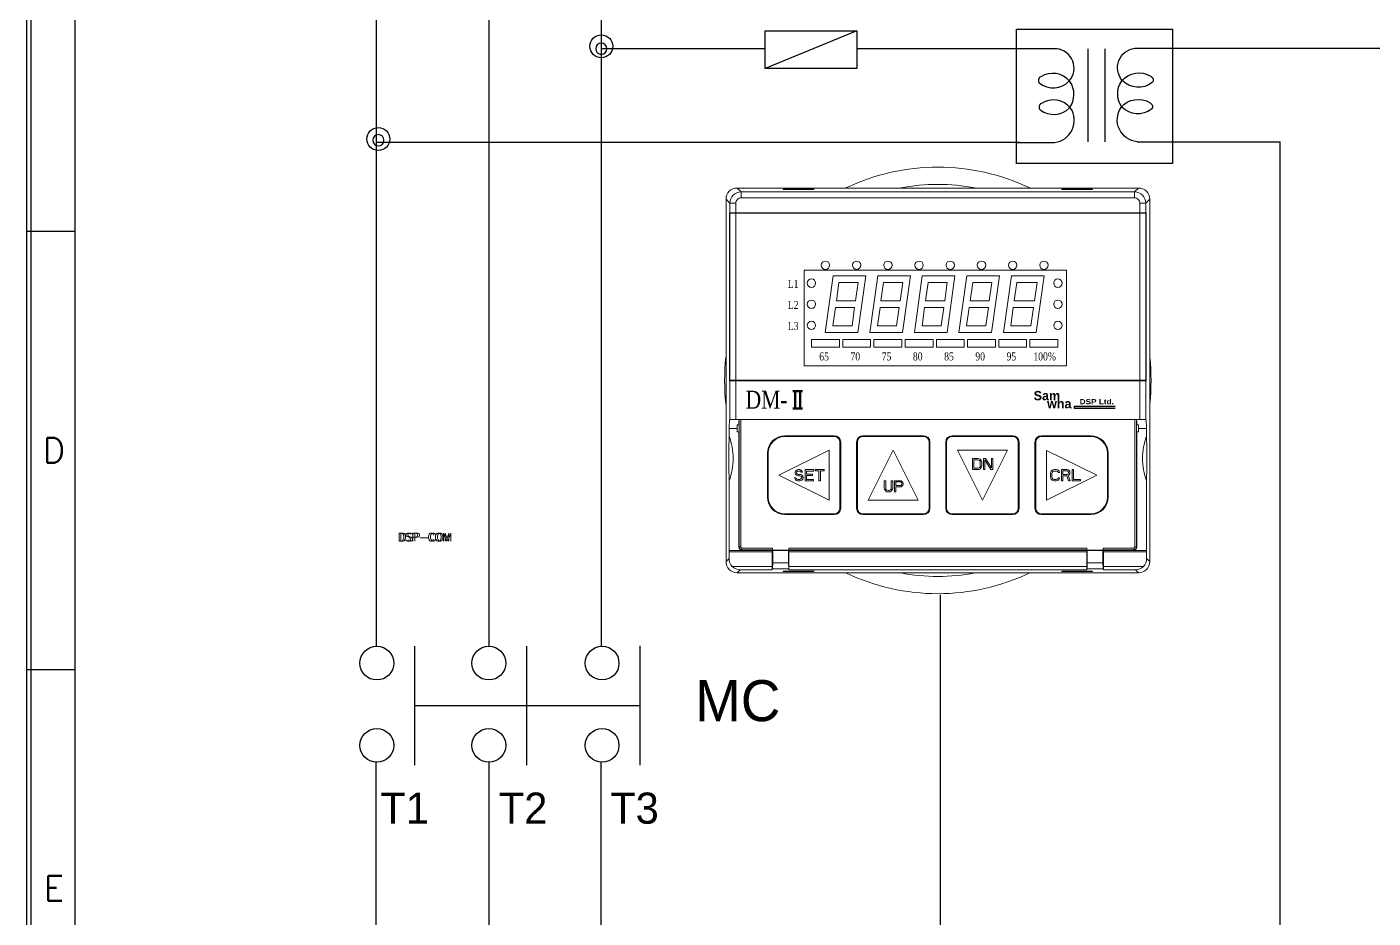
# Model space of a CAD drawing. Header units: millimetres. Extents: x 32 to 871, y 30 to 611.
# Drawn here: x 472.6 to 563.9, y 450 to 510.4 of the extents above; entities that cross this region are included whole.
import ezdxf
from ezdxf.enums import TextEntityAlignment as Align

# ---------------------------------------------------------------- set-up
doc = ezdxf.new("R2010")
doc.units = ezdxf.units.MM
for name, color, linetype in [('02___PRT_ALL_AXES', 7, 'Continuous'), ('20', 2, 'Continuous'), ('30', 3, 'Continuous'), ('4', 133, 'Continuous'), ('40', 4, 'Continuous'), ('70', 7, 'Continuous'), ('ASHADE', 7, 'Continuous')]:
    doc.layers.add(name, color=color, linetype=linetype)
doc.styles.add('ghs', font='NGULIM.TTF')
doc.styles.add('SIMPLEX', font='SIMPLEX')
doc.styles.add('SS', font='batang.ttc', dxfattribs={"width": 0.8})
doc.styles.get("Standard").update_dxf_attribs({"font": 'BareunDotumPro1.ttf'})
doc.styles.add('STYLE2', font='romant.shx')

# ---------------------------------------------------------------- blocks, each defined once
blk = doc.blocks.new('hhj')
blk.add_hatch(color=5).paths.add_polyline_path([(-3.374, 1774.756), (-3.374, 1774.913), (-0.621, 1774.913), (-0.621, 1774.756)])
at = {"color": 7, "lineweight": 5}
for p, q in [((-25.993, 1789.427), (-26.26, 1789.695)), ((0.958, 1789.695), (-26.26, 1789.695)), ((-25.993, 1789.029), (-25.993, 1789.427)), ((0.69, 1789.427), (-25.993, 1789.427)), ((-23.141, 1789.592), (-23.141, 1789.616)), ((-23.141, 1789.616), (-21.062, 1789.616)), ((-23.141, 1789.592), (-21.062, 1789.592)), ((-21.062, 1789.592), (-21.062, 1789.616)), ((-4.241, 1789.592), (-4.241, 1789.616)), ((-4.241, 1789.616), (-2.162, 1789.616)), ((-4.241, 1789.592), (-2.162, 1789.592)), ((-2.162, 1789.592), (-2.162, 1789.616)), ((0.69, 1789.427), (0.958, 1789.695)), ((0.69, 1789.029), (0.69, 1789.427)), ((-27.015, 1788.94), (-27.015, 1764.368)), ((-26.748, 1788.672), (-27.015, 1788.94)), ((-26.748, 1788.672), (-26.748, 1788.019)), ((-26.35, 1788.672), (-26.748, 1788.672)), ((-26.35, 1788.672), (-26.35, 1788.023)), ((0.69, 1789.029), (-25.993, 1789.029)), ((1.047, 1788.023), (1.047, 1788.672)), ((1.047, 1788.672), (1.445, 1788.672)), ((1.445, 1788.672), (1.713, 1788.94)), ((1.445, 1788.019), (1.445, 1788.672)), ((1.713, 1764.368), (1.713, 1788.94)), ((-26.748, 1788.019), (-26.788, 1788.013)), ((-26.788, 1776.635), (-26.788, 1788.013)), ((-26.788, 1788.013), (-22.797, 1788.013)), ((-26.788, 1787.994), (-26.748, 1787.987)), ((-26.788, 1787.994), (-22.763, 1787.994)), ((-26.35, 1788.023), (-26.748, 1788.019)), ((-26.748, 1787.987), (-26.748, 1776.66)), ((-26.35, 1787.984), (-26.748, 1787.987)), ((-26.35, 1788.023), (1.047, 1788.023)), ((-26.35, 1787.984), (-26.35, 1776.664)), ((-26.35, 1787.984), (1.047, 1787.984)), ((-22.797, 1788.013), (-22.791, 1788.015)), ((-22.797, 1788.013), (-22.797, 1787.994)), ((-22.791, 1788.015), (-21.412, 1788.015)), ((-22.763, 1788.013), (-22.763, 1787.994)), ((-22.758, 1788.013), (-22.758, 1787.991)), ((-22.758, 1787.991), (-21.445, 1787.991)), ((-21.445, 1787.991), (-21.445, 1788.013)), ((-21.44, 1787.994), (-21.44, 1788.013)), ((-21.44, 1787.994), (-13.313, 1787.994)), ((-21.406, 1788.013), (-21.412, 1788.015)), ((-21.406, 1788.013), (-21.406, 1787.994)), ((-21.406, 1788.013), (-13.347, 1788.013)), ((-13.347, 1788.013), (-13.341, 1788.015)), ((-13.347, 1788.013), (-13.347, 1787.994)), ((-13.341, 1788.015), (-11.962, 1788.015)), ((-13.313, 1788.013), (-13.313, 1787.994)), ((-13.308, 1788.013), (-13.308, 1787.991)), ((-13.308, 1787.991), (-11.995, 1787.991)), ((-11.995, 1787.991), (-11.995, 1788.015)), ((-11.99, 1787.994), (-11.99, 1788.013)), ((-11.99, 1787.994), (-3.863, 1787.994)), ((-11.956, 1788.013), (-11.962, 1788.015)), ((-11.956, 1788.013), (-11.956, 1787.994)), ((-11.956, 1788.013), (-3.897, 1788.013)), ((-3.897, 1788.013), (-3.891, 1788.015)), ((-3.897, 1788.013), (-3.897, 1787.994)), ((-3.891, 1788.015), (-2.512, 1788.015)), ((-3.863, 1788.013), (-3.863, 1787.994)), ((-3.858, 1788.013), (-3.858, 1787.991)), ((-3.858, 1787.991), (-2.545, 1787.991)), ((-2.545, 1787.991), (-2.545, 1788.015)), ((-2.54, 1787.994), (-2.54, 1788.013)), ((-2.54, 1787.994), (1.485, 1787.994)), ((-2.506, 1788.013), (-2.512, 1788.015)), ((-2.506, 1788.013), (-2.506, 1787.994)), ((-2.506, 1788.013), (1.485, 1788.013)), ((1.047, 1788.023), (1.445, 1788.019)), ((1.047, 1787.984), (1.445, 1787.987)), ((1.047, 1776.664), (1.047, 1787.984)), ((1.445, 1788.019), (1.485, 1788.013)), ((1.485, 1787.994), (1.445, 1787.987)), ((1.445, 1776.66), (1.445, 1787.987)), ((1.485, 1776.635), (1.485, 1788.013)), ((-21.722, 1784.119), (-21.722, 1777.752)), ((-3.916, 1784.119), (-21.722, 1784.119)), ((-3.916, 1784.119), (-3.916, 1777.661)), ((-21.722, 1777.638), (-3.916, 1777.638)), ((-26.788, 1776.654), (-26.748, 1776.66)), ((-26.788, 1776.654), (-24.558, 1776.654)), ((-26.748, 1776.628), (-26.788, 1776.635)), ((-26.788, 1776.635), (-24.587, 1776.635)), ((-26.35, 1776.664), (-26.748, 1776.66)), ((-26.748, 1776.628), (-26.748, 1774.008)), ((-26.35, 1776.625), (-26.748, 1776.628)), ((-26.35, 1776.664), (1.047, 1776.664)), ((-26.35, 1776.625), (-26.35, 1774.008)), ((-26.35, 1776.625), (1.047, 1776.625)), ((-24.587, 1776.635), (-24.587, 1776.654)), ((-24.587, 1776.635), (-24.582, 1776.632)), ((-24.582, 1776.632), (-23.401, 1776.632)), ((-24.558, 1776.654), (-24.558, 1776.632)), ((-24.553, 1776.656), (-24.553, 1776.635)), ((-24.553, 1776.656), (-23.43, 1776.656)), ((-23.43, 1776.635), (-23.43, 1776.656)), ((-23.424, 1776.654), (-23.425, 1776.632)), ((-23.424, 1776.654), (-13.218, 1776.654)), ((-23.396, 1776.635), (-23.401, 1776.632)), ((-23.396, 1776.635), (-23.396, 1776.654)), ((-23.396, 1776.635), (-13.247, 1776.635)), ((-13.247, 1776.635), (-13.247, 1776.654)), ((-13.247, 1776.635), (-13.242, 1776.632)), ((-13.242, 1776.632), (-12.061, 1776.632)), ((-13.218, 1776.632), (-13.218, 1776.654)), ((-13.213, 1776.656), (-13.213, 1776.632)), ((-13.213, 1776.656), (-12.09, 1776.656)), ((-12.09, 1776.635), (-12.09, 1776.656)), ((-12.084, 1776.654), (-12.085, 1776.632)), ((-12.084, 1776.654), (-1.878, 1776.654)), ((-12.056, 1776.635), (-12.061, 1776.632)), ((-12.056, 1776.635), (-12.056, 1776.654)), ((-12.056, 1776.635), (-1.907, 1776.635)), ((-1.907, 1776.635), (-1.907, 1776.654)), ((-1.907, 1776.635), (-1.902, 1776.632)), ((-1.902, 1776.632), (-0.721, 1776.632)), ((-1.878, 1776.632), (-1.878, 1776.654)), ((-1.873, 1776.656), (-0.75, 1776.656)), ((-1.873, 1776.656), (-1.873, 1776.632)), ((-0.75, 1776.635), (-0.75, 1776.656)), ((-0.745, 1776.632), (-0.744, 1776.654)), ((-0.744, 1776.654), (1.485, 1776.654)), ((-0.716, 1776.635), (-0.721, 1776.632)), ((-0.716, 1776.635), (-0.716, 1776.654)), ((-0.716, 1776.635), (1.485, 1776.635)), ((1.047, 1776.664), (1.445, 1776.66)), ((1.047, 1776.625), (1.445, 1776.628)), ((1.047, 1774.008), (1.047, 1776.625)), ((1.485, 1776.654), (1.445, 1776.66)), ((1.445, 1776.628), (1.485, 1776.635)), ((1.445, 1774.008), (1.445, 1776.628)), ((-26.764, 1774.008), (1.461, 1774.008)), ((-26.257, 1773.156), (-26.257, 1773.647)), ((-26.257, 1773.647), (-26.141, 1773.647)), ((-26.141, 1773.647), (-26.134, 1773.635)), ((-26.126, 1773.998), (-26.126, 1765.364)), ((-26.013, 1774.008), (-26.013, 1765.364)), ((0.71, 1765.364), (0.71, 1774.008)), ((0.823, 1765.364), (0.823, 1773.998)), ((0.839, 1773.647), (0.831, 1773.635)), ((0.839, 1773.647), (0.954, 1773.647)), ((0.954, 1773.156), (0.954, 1773.647)), ((-26.796, 1772.874), (-26.796, 1773.403)), ((-26.796, 1773.403), (-26.257, 1773.403)), ((-26.257, 1773.156), (-26.143, 1773.156)), ((-26.143, 1773.156), (-26.134, 1773.17)), ((-26.143, 1765.346), (-26.143, 1773.156)), ((-19.673, 1772.902), (-23.018, 1772.902)), ((-23.018, 1772.851), (-23.018, 1772.874)), ((-19.673, 1772.874), (-23.018, 1772.874)), ((-19.673, 1772.851), (-23.018, 1772.851)), ((-19.673, 1772.851), (-19.673, 1772.874)), ((-13.625, 1772.902), (-17.726, 1772.902)), ((-17.726, 1772.851), (-17.726, 1772.874)), ((-13.625, 1772.874), (-17.726, 1772.874)), ((-13.625, 1772.851), (-17.726, 1772.851)), ((-13.625, 1772.851), (-13.625, 1772.874)), ((-7.577, 1772.902), (-11.678, 1772.902)), ((-7.577, 1772.874), (-11.678, 1772.874)), ((-11.678, 1772.851), (-11.678, 1772.874)), ((-7.577, 1772.851), (-11.678, 1772.851)), ((-7.577, 1772.851), (-7.577, 1772.874)), ((-2.285, 1772.902), (-5.63, 1772.902)), ((-2.285, 1772.874), (-5.63, 1772.874)), ((-5.63, 1772.851), (-5.63, 1772.874)), ((-2.285, 1772.851), (-5.63, 1772.851)), ((-2.285, 1772.851), (-2.285, 1772.874)), ((0.84, 1773.156), (0.831, 1773.17)), ((0.84, 1773.156), (0.954, 1773.156)), ((0.84, 1773.156), (0.84, 1765.346)), ((0.954, 1773.403), (1.493, 1773.403)), ((1.493, 1772.874), (1.493, 1773.403)), ((-20.022, 1771.929), (-23.424, 1770.228)), ((-20.022, 1768.527), (-20.022, 1771.929)), ((-19.289, 1767.988), (-19.289, 1772.467)), ((-19.289, 1772.467), (-19.266, 1772.467)), ((-19.266, 1767.988), (-19.266, 1772.467)), ((-19.238, 1767.988), (-19.238, 1772.467)), ((-18.161, 1772.467), (-18.161, 1767.988)), ((-18.132, 1772.467), (-18.132, 1767.988)), ((-18.11, 1772.467), (-18.132, 1772.467)), ((-18.11, 1772.467), (-18.11, 1767.988)), ((-15.675, 1771.929), (-17.376, 1768.527)), ((-13.974, 1768.527), (-15.675, 1771.929)), ((-13.241, 1772.467), (-13.218, 1772.467)), ((-13.241, 1767.988), (-13.241, 1772.467)), ((-13.218, 1767.988), (-13.218, 1772.467)), ((-13.19, 1767.988), (-13.19, 1772.467)), ((-12.113, 1772.467), (-12.113, 1767.988)), ((-12.062, 1772.467), (-12.084, 1772.467)), ((-12.084, 1772.467), (-12.084, 1767.988)), ((-12.062, 1772.467), (-12.062, 1767.988)), ((-7.926, 1771.929), (-11.328, 1771.929)), ((-11.328, 1771.929), (-9.627, 1768.527)), ((-9.627, 1768.527), (-7.926, 1771.929)), ((-7.193, 1772.467), (-7.17, 1772.467)), ((-7.193, 1767.988), (-7.193, 1772.467)), ((-7.17, 1767.988), (-7.17, 1772.467)), ((-7.142, 1767.988), (-7.142, 1772.467)), ((-6.065, 1772.467), (-6.065, 1767.988)), ((-6.014, 1772.467), (-6.036, 1772.467)), ((-6.036, 1772.467), (-6.036, 1767.988)), ((-6.014, 1772.467), (-6.014, 1767.988)), ((-1.878, 1770.228), (-5.28, 1771.891)), ((-5.28, 1771.891), (-5.28, 1768.527)), ((-24.209, 1771.711), (-24.209, 1768.744)), ((-24.18, 1771.711), (-24.18, 1768.744)), ((-24.158, 1771.711), (-24.18, 1771.711)), ((-24.158, 1771.711), (-24.158, 1768.744)), ((-9.93, 1771.362), (-10.308, 1771.362)), ((-10.308, 1771.362), (-10.308, 1770.606)), ((-10.213, 1771.265), (-9.93, 1771.265)), ((-10.213, 1770.702), (-10.213, 1771.265)), ((-9.851, 1771.346), (-9.93, 1771.362)), ((-9.93, 1771.265), (-9.867, 1771.249)), ((-9.867, 1771.249), (-9.82, 1771.217)), ((-9.788, 1771.313), (-9.851, 1771.346)), ((-9.82, 1771.217), (-9.788, 1771.169)), ((-9.725, 1771.249), (-9.788, 1771.313)), ((-9.788, 1771.169), (-9.772, 1771.104)), ((-9.772, 1770.863), (-9.788, 1770.799)), ((-9.772, 1771.104), (-9.772, 1770.863)), ((-9.694, 1771.185), (-9.725, 1771.249)), ((-9.678, 1771.104), (-9.694, 1771.185)), ((-9.694, 1770.783), (-9.678, 1770.863)), ((-9.678, 1770.863), (-9.678, 1771.104)), ((-9.41, 1771.362), (-9.552, 1771.362)), ((-9.552, 1771.362), (-9.552, 1770.606)), ((-9.457, 1771.265), (-9.064, 1770.606)), ((-9.457, 1770.606), (-9.457, 1771.265)), ((-9.016, 1770.718), (-9.41, 1771.362)), ((-8.922, 1771.362), (-9.016, 1771.362)), ((-9.016, 1771.362), (-9.016, 1770.718)), ((-8.922, 1770.606), (-8.922, 1771.362)), ((-1.145, 1771.711), (-1.122, 1771.711)), ((-1.145, 1768.744), (-1.145, 1771.711)), ((-1.122, 1768.744), (-1.122, 1771.711)), ((-1.094, 1768.744), (-1.094, 1771.711)), ((-23.424, 1770.228), (-20.022, 1768.527)), ((-22.366, 1770.059), (-22.35, 1769.994)), ((-22.272, 1770.059), (-22.366, 1770.059)), ((-22.35, 1769.994), (-22.303, 1769.914)), ((-22.303, 1770.493), (-22.319, 1770.429)), ((-22.319, 1770.429), (-22.319, 1770.364)), ((-22.319, 1770.364), (-22.303, 1770.3)), ((-22.24, 1770.557), (-22.303, 1770.493)), ((-22.303, 1770.3), (-22.24, 1770.236)), ((-22.303, 1769.914), (-22.224, 1769.866)), ((-22.256, 1770.011), (-22.272, 1770.059)), ((-22.209, 1769.962), (-22.256, 1770.011)), ((-22.177, 1770.59), (-22.24, 1770.557)), ((-22.24, 1770.236), (-22.177, 1770.204)), ((-22.224, 1770.413), (-22.209, 1770.461)), ((-22.224, 1770.381), (-22.224, 1770.413)), ((-22.209, 1770.332), (-22.224, 1770.381)), ((-22.209, 1770.461), (-22.161, 1770.493)), ((-22.161, 1770.3), (-22.209, 1770.332)), ((-22.146, 1769.946), (-22.209, 1769.962)), ((-22.114, 1770.606), (-22.177, 1770.59)), ((-22.177, 1770.204), (-22.114, 1770.187)), ((-22.161, 1770.493), (-22.114, 1770.509)), ((-22.114, 1770.284), (-22.161, 1770.3)), ((-22.02, 1769.946), (-22.146, 1769.946)), ((-22.035, 1770.606), (-22.114, 1770.606)), ((-22.114, 1770.509), (-22.02, 1770.509)), ((-22.02, 1770.284), (-22.114, 1770.284)), ((-22.114, 1770.187), (-22.02, 1770.187)), ((-21.957, 1770.59), (-22.035, 1770.606)), ((-22.02, 1770.509), (-21.972, 1770.493)), ((-21.941, 1770.268), (-22.02, 1770.284)), ((-22.02, 1770.187), (-21.957, 1770.171)), ((-21.957, 1769.962), (-22.02, 1769.946)), ((-21.972, 1770.493), (-21.941, 1770.461)), ((-21.894, 1770.541), (-21.957, 1770.59)), ((-21.957, 1770.171), (-21.909, 1770.139)), ((-21.909, 1769.994), (-21.957, 1769.962)), ((-21.941, 1770.461), (-21.925, 1770.429)), ((-21.878, 1770.236), (-21.941, 1770.268)), ((-21.925, 1770.429), (-21.831, 1770.429)), ((-21.909, 1770.139), (-21.878, 1770.091)), ((-21.878, 1770.043), (-21.909, 1769.994)), ((-21.846, 1770.477), (-21.894, 1770.541)), ((-21.815, 1770.171), (-21.878, 1770.236)), ((-21.878, 1770.091), (-21.878, 1770.043)), ((-21.878, 1769.898), (-21.815, 1769.962)), ((-21.831, 1770.429), (-21.846, 1770.477)), ((-21.783, 1770.107), (-21.815, 1770.171)), ((-21.815, 1769.962), (-21.783, 1770.027)), ((-21.783, 1770.027), (-21.783, 1770.107)), ((-21.657, 1770.606), (-21.657, 1769.85)), ((-21.09, 1770.606), (-21.657, 1770.606)), ((-21.563, 1770.3), (-21.563, 1770.509)), ((-21.563, 1770.509), (-21.09, 1770.509)), ((-21.153, 1770.3), (-21.563, 1770.3)), ((-21.563, 1769.946), (-21.563, 1770.204)), ((-21.563, 1770.204), (-21.153, 1770.204)), ((-21.09, 1769.946), (-21.563, 1769.946)), ((-21.153, 1770.204), (-21.153, 1770.3)), ((-21.09, 1770.509), (-21.09, 1770.606)), ((-21.09, 1769.85), (-21.09, 1769.946)), ((-20.964, 1770.606), (-20.964, 1770.525)), ((-20.366, 1770.606), (-20.964, 1770.606)), ((-20.964, 1770.525), (-20.712, 1770.525)), ((-20.712, 1770.525), (-20.712, 1769.85)), ((-20.618, 1769.85), (-20.618, 1770.525)), ((-20.618, 1770.525), (-20.366, 1770.525)), ((-20.366, 1770.525), (-20.366, 1770.606)), ((-10.308, 1770.606), (-9.93, 1770.606)), ((-9.93, 1770.702), (-10.213, 1770.702)), ((-9.867, 1770.718), (-9.93, 1770.702)), ((-9.93, 1770.606), (-9.851, 1770.622)), ((-9.82, 1770.75), (-9.867, 1770.718)), ((-9.851, 1770.622), (-9.788, 1770.654)), ((-9.788, 1770.799), (-9.82, 1770.75)), ((-9.788, 1770.654), (-9.725, 1770.718)), ((-9.725, 1770.718), (-9.694, 1770.783)), ((-9.552, 1770.606), (-9.457, 1770.606)), ((-9.064, 1770.606), (-8.922, 1770.606)), ((-5.28, 1768.527), (-1.878, 1770.228)), ((-5, 1770.429), (-5.016, 1770.348)), ((-5.016, 1770.348), (-5.016, 1770.107)), ((-5.016, 1770.107), (-5, 1770.027)), ((-4.969, 1770.493), (-5, 1770.429)), ((-5, 1770.027), (-4.969, 1769.962)), ((-4.906, 1770.557), (-4.969, 1770.493)), ((-4.969, 1769.962), (-4.906, 1769.898)), ((-4.921, 1770.348), (-4.906, 1770.413)), ((-4.921, 1770.107), (-4.921, 1770.348)), ((-4.906, 1770.043), (-4.921, 1770.107)), ((-4.843, 1770.59), (-4.906, 1770.557)), ((-4.906, 1770.413), (-4.874, 1770.461)), ((-4.874, 1769.994), (-4.906, 1770.043)), ((-4.874, 1770.461), (-4.827, 1770.493)), ((-4.827, 1769.962), (-4.874, 1769.994)), ((-4.764, 1770.606), (-4.843, 1770.59)), ((-4.827, 1770.493), (-4.764, 1770.509)), ((-4.764, 1769.946), (-4.827, 1769.962)), ((-4.622, 1770.606), (-4.764, 1770.606)), ((-4.764, 1770.509), (-4.622, 1770.509)), ((-4.622, 1769.946), (-4.764, 1769.946)), ((-4.543, 1770.59), (-4.622, 1770.606)), ((-4.622, 1770.509), (-4.559, 1770.493)), ((-4.559, 1769.962), (-4.622, 1769.946)), ((-4.559, 1770.493), (-4.512, 1770.461)), ((-4.512, 1769.994), (-4.559, 1769.962)), ((-4.48, 1770.557), (-4.543, 1770.59)), ((-4.512, 1770.461), (-4.496, 1770.413)), ((-4.496, 1770.043), (-4.512, 1769.994)), ((-4.496, 1770.413), (-4.402, 1770.413)), ((-4.402, 1770.043), (-4.496, 1770.043)), ((-4.417, 1770.493), (-4.48, 1770.557)), ((-4.48, 1769.898), (-4.417, 1769.962)), ((-4.402, 1770.413), (-4.417, 1770.493)), ((-4.417, 1769.962), (-4.402, 1770.043)), ((-3.898, 1770.606), (-4.276, 1770.606)), ((-4.276, 1770.606), (-4.276, 1769.85)), ((-4.181, 1770.525), (-3.882, 1770.525)), ((-4.181, 1770.284), (-4.181, 1770.525)), ((-3.882, 1770.284), (-4.181, 1770.284)), ((-4.181, 1770.187), (-3.913, 1770.187)), ((-4.181, 1769.85), (-4.181, 1770.187)), ((-3.913, 1770.187), (-3.787, 1769.85)), ((-3.819, 1770.59), (-3.898, 1770.606)), ((-3.882, 1770.525), (-3.835, 1770.509)), ((-3.835, 1770.3), (-3.882, 1770.284)), ((-3.835, 1770.509), (-3.803, 1770.477)), ((-3.803, 1770.332), (-3.835, 1770.3)), ((-3.756, 1770.541), (-3.819, 1770.59)), ((-3.819, 1770.22), (-3.756, 1770.252)), ((-3.677, 1769.85), (-3.819, 1770.22)), ((-3.803, 1770.477), (-3.787, 1770.429)), ((-3.787, 1770.381), (-3.803, 1770.332)), ((-3.787, 1770.429), (-3.787, 1770.381)), ((-3.709, 1770.477), (-3.756, 1770.541)), ((-3.756, 1770.252), (-3.709, 1770.316)), ((-3.693, 1770.429), (-3.709, 1770.477)), ((-3.709, 1770.316), (-3.693, 1770.364)), ((-3.693, 1770.364), (-3.693, 1770.429)), ((-3.457, 1770.606), (-3.551, 1770.606)), ((-3.551, 1770.606), (-3.551, 1769.85)), ((-3.457, 1769.946), (-3.457, 1770.606)), ((-2.984, 1769.946), (-3.457, 1769.946)), ((-2.984, 1769.85), (-2.984, 1769.946)), ((-26.796, 1765.122), (-26.796, 1769.85)), ((-22.224, 1769.866), (-22.146, 1769.85)), ((-22.146, 1769.85), (-22.02, 1769.85)), ((-22.02, 1769.85), (-21.941, 1769.866)), ((-21.941, 1769.866), (-21.878, 1769.898)), ((-21.657, 1769.85), (-21.09, 1769.85)), ((-20.712, 1769.85), (-20.618, 1769.85)), ((-16.186, 1769.85), (-16.28, 1769.85)), ((-16.28, 1769.85), (-16.28, 1769.351)), ((-16.28, 1769.351), (-16.264, 1769.271)), ((-16.264, 1769.271), (-16.233, 1769.206)), ((-16.233, 1769.206), (-16.17, 1769.142)), ((-16.186, 1769.351), (-16.186, 1769.85)), ((-16.17, 1769.287), (-16.186, 1769.351)), ((-16.138, 1769.238), (-16.17, 1769.287)), ((-16.17, 1769.142), (-16.107, 1769.11)), ((-16.091, 1769.206), (-16.138, 1769.238)), ((-16.107, 1769.11), (-16.028, 1769.094)), ((-16.028, 1769.19), (-16.091, 1769.206)), ((-15.965, 1769.19), (-16.028, 1769.19)), ((-16.028, 1769.094), (-15.965, 1769.094)), ((-15.902, 1769.206), (-15.965, 1769.19)), ((-15.965, 1769.094), (-15.886, 1769.11)), ((-15.855, 1769.238), (-15.902, 1769.206)), ((-15.886, 1769.11), (-15.823, 1769.142)), ((-15.823, 1769.287), (-15.855, 1769.238)), ((-15.808, 1769.351), (-15.823, 1769.287)), ((-15.823, 1769.142), (-15.76, 1769.206)), ((-15.713, 1769.85), (-15.808, 1769.85)), ((-15.808, 1769.85), (-15.808, 1769.351)), ((-15.76, 1769.206), (-15.729, 1769.271)), ((-15.729, 1769.271), (-15.713, 1769.351)), ((-15.713, 1769.351), (-15.713, 1769.85)), ((-15.209, 1769.85), (-15.587, 1769.85)), ((-15.587, 1769.85), (-15.587, 1769.094)), ((-15.587, 1769.094), (-15.493, 1769.094)), ((-15.493, 1769.769), (-15.193, 1769.769)), ((-15.493, 1769.528), (-15.493, 1769.769)), ((-15.193, 1769.528), (-15.493, 1769.528)), ((-15.493, 1769.431), (-15.209, 1769.431)), ((-15.493, 1769.094), (-15.493, 1769.431)), ((-15.13, 1769.834), (-15.209, 1769.85)), ((-15.209, 1769.431), (-15.13, 1769.448)), ((-15.193, 1769.769), (-15.146, 1769.753)), ((-15.146, 1769.544), (-15.193, 1769.528)), ((-15.146, 1769.753), (-15.115, 1769.721)), ((-15.115, 1769.576), (-15.146, 1769.544)), ((-15.067, 1769.785), (-15.13, 1769.834)), ((-15.13, 1769.448), (-15.067, 1769.496)), ((-15.115, 1769.721), (-15.099, 1769.673)), ((-15.099, 1769.625), (-15.115, 1769.576)), ((-15.099, 1769.673), (-15.099, 1769.625)), ((-15.02, 1769.721), (-15.067, 1769.785)), ((-15.067, 1769.496), (-15.02, 1769.56)), ((-15.004, 1769.673), (-15.02, 1769.721)), ((-15.02, 1769.56), (-15.004, 1769.608)), ((-15.004, 1769.608), (-15.004, 1769.673)), ((-4.906, 1769.898), (-4.843, 1769.866)), ((-4.843, 1769.866), (-4.764, 1769.85)), ((-4.764, 1769.85), (-4.622, 1769.85)), ((-4.622, 1769.85), (-4.543, 1769.866)), ((-4.543, 1769.866), (-4.48, 1769.898)), ((-4.276, 1769.85), (-4.181, 1769.85)), ((-3.787, 1769.85), (-3.677, 1769.85)), ((-3.551, 1769.85), (-2.984, 1769.85)), ((1.493, 1765.122), (1.493, 1769.85)), ((-24.158, 1768.744), (-24.18, 1768.744)), ((-17.376, 1768.527), (-13.974, 1768.527)), ((-1.145, 1768.744), (-1.122, 1768.744)), ((-23.018, 1767.604), (-23.018, 1767.582)), ((-23.018, 1767.604), (-19.673, 1767.604)), ((-23.018, 1767.582), (-19.673, 1767.582)), ((-23.018, 1767.553), (-19.673, 1767.553)), ((-19.673, 1767.604), (-19.673, 1767.582)), ((-19.289, 1767.988), (-19.266, 1767.988)), ((-18.11, 1767.988), (-18.132, 1767.988)), ((-17.726, 1767.604), (-13.625, 1767.604)), ((-17.726, 1767.604), (-17.726, 1767.582)), ((-17.726, 1767.582), (-13.625, 1767.582)), ((-17.726, 1767.553), (-13.625, 1767.553)), ((-13.625, 1767.604), (-13.625, 1767.582)), ((-13.241, 1767.988), (-13.218, 1767.988)), ((-12.062, 1767.988), (-12.084, 1767.988)), ((-11.678, 1767.604), (-7.577, 1767.604)), ((-11.678, 1767.604), (-11.678, 1767.582)), ((-11.678, 1767.582), (-7.577, 1767.582)), ((-11.678, 1767.553), (-7.577, 1767.553)), ((-7.577, 1767.604), (-7.577, 1767.582)), ((-7.193, 1767.988), (-7.17, 1767.988)), ((-6.014, 1767.988), (-6.036, 1767.988)), ((-5.63, 1767.604), (-2.285, 1767.604)), ((-5.63, 1767.604), (-5.63, 1767.582)), ((-5.63, 1767.582), (-2.285, 1767.582)), ((-5.63, 1767.553), (-2.285, 1767.553)), ((-2.285, 1767.604), (-2.285, 1767.582)), ((-26.143, 1765.346), (-26.126, 1765.364)), ((-26.013, 1765.364), (-26.126, 1765.364)), ((0.71, 1765.364), (0.823, 1765.364)), ((0.823, 1765.364), (0.84, 1765.346)), ((-26.809, 1764.574), (-27.015, 1764.368)), ((-26.809, 1764.574), (-26.803, 1765.03)), ((-26.803, 1765.03), (-26.796, 1765.122)), ((-23.874, 1765.03), (-26.803, 1765.03)), ((-26.796, 1765.122), (-23.871, 1765.122)), ((-25.954, 1765.157), (-25.937, 1765.175)), ((-23.871, 1765.157), (-25.954, 1765.157)), ((-25.937, 1765.288), (-25.937, 1765.175)), ((-25.937, 1765.288), (-23.861, 1765.288)), ((-25.937, 1765.175), (-23.863, 1765.175)), ((-23.878, 1764.043), (-23.874, 1765.03)), ((-23.874, 1765.03), (-23.871, 1765.122)), ((-23.871, 1765.157), (-23.863, 1765.175)), ((-23.871, 1765.122), (-23.871, 1765.157)), ((-23.861, 1765.288), (-23.861, 1765.14)), ((-23.861, 1765.14), (-23.849, 1765.128)), ((-22.761, 1765.14), (-23.861, 1765.14)), ((-23.849, 1765.128), (-23.849, 1764.278)), ((-22.773, 1765.128), (-23.849, 1765.128)), ((-22.761, 1765.14), (-22.773, 1765.128)), ((-22.773, 1764.278), (-22.773, 1765.128)), ((-22.761, 1765.14), (-22.761, 1765.288)), ((-22.761, 1765.288), (-2.542, 1765.288)), ((-22.751, 1765.157), (-22.759, 1765.175)), ((-22.759, 1765.175), (-2.544, 1765.175)), ((-22.751, 1765.157), (-22.751, 1765.122)), ((-2.552, 1765.157), (-22.751, 1765.157)), ((-22.748, 1765.03), (-22.751, 1765.122)), ((-22.751, 1765.122), (-2.552, 1765.122)), ((-22.744, 1764.043), (-22.748, 1765.03)), ((-22.748, 1765.03), (-2.555, 1765.03)), ((-2.559, 1764.043), (-2.555, 1765.03)), ((-2.555, 1765.03), (-2.552, 1765.122)), ((-2.552, 1765.157), (-2.544, 1765.175)), ((-2.552, 1765.122), (-2.552, 1765.157)), ((-2.542, 1765.288), (-2.542, 1765.14)), ((-1.442, 1765.14), (-2.542, 1765.14)), ((-2.542, 1765.14), (-2.53, 1765.128)), ((-1.454, 1765.128), (-2.53, 1765.128)), ((-2.53, 1765.128), (-2.53, 1764.278)), ((-1.442, 1765.14), (-1.454, 1765.128)), ((-1.454, 1764.278), (-1.454, 1765.128)), ((-1.442, 1765.288), (0.634, 1765.288)), ((-1.442, 1765.14), (-1.442, 1765.288)), ((-1.44, 1765.175), (0.634, 1765.175)), ((-1.431, 1765.157), (-1.44, 1765.175)), ((0.651, 1765.157), (-1.431, 1765.157)), ((-1.431, 1765.157), (-1.431, 1765.122)), ((1.493, 1765.122), (-1.431, 1765.122)), ((-1.429, 1765.03), (-1.431, 1765.122)), ((-1.429, 1765.03), (1.5, 1765.03)), ((-1.425, 1764.043), (-1.429, 1765.03)), ((0.634, 1765.288), (0.634, 1765.175)), ((0.634, 1765.175), (0.651, 1765.157)), ((1.5, 1765.03), (1.493, 1765.122)), ((1.506, 1764.574), (1.5, 1765.03)), ((1.506, 1764.574), (1.713, 1764.368)), ((-23.878, 1764.043), (-26.604, 1764.043)), ((-26.06, 1763.813), (-26.26, 1763.613)), ((-26.26, 1763.613), (0.958, 1763.613)), ((-26.06, 1763.813), (-23.878, 1763.813)), ((-23.878, 1763.813), (-23.878, 1764.043)), ((-23.856, 1763.88), (-23.878, 1763.813)), ((-23.856, 1763.88), (-23.849, 1764.278)), ((-23.856, 1763.88), (-22.766, 1763.88)), ((-23.849, 1764.278), (-22.773, 1764.278)), ((-23.141, 1763.716), (-21.062, 1763.716)), ((-23.141, 1763.716), (-23.141, 1763.691)), ((-23.141, 1763.691), (-21.062, 1763.691)), ((-22.773, 1764.278), (-22.766, 1763.88)), ((-22.744, 1763.813), (-22.766, 1763.88)), ((-22.744, 1764.043), (-2.559, 1764.043)), ((-22.744, 1763.813), (-22.744, 1764.043)), ((-22.744, 1763.813), (-2.559, 1763.813)), ((-21.062, 1763.716), (-21.062, 1763.691)), ((-4.241, 1763.716), (-2.162, 1763.716)), ((-4.241, 1763.716), (-4.241, 1763.691)), ((-4.241, 1763.691), (-2.162, 1763.691)), ((-2.559, 1763.813), (-2.559, 1764.043)), ((-2.536, 1763.88), (-2.559, 1763.813)), ((-2.536, 1763.88), (-2.53, 1764.278)), ((-2.536, 1763.88), (-1.447, 1763.88)), ((-2.53, 1764.278), (-1.454, 1764.278)), ((-2.162, 1763.716), (-2.162, 1763.691)), ((-1.454, 1764.278), (-1.447, 1763.88)), ((-1.425, 1763.813), (-1.447, 1763.88)), ((-1.425, 1764.043), (1.301, 1764.043)), ((-1.425, 1763.813), (-1.425, 1764.043)), ((0.758, 1763.813), (-1.425, 1763.813)), ((0.758, 1763.813), (0.958, 1763.613))]:
    blk.add_line(p, q, dxfattribs=at)
at = {"lineweight": 5}
blk.add_line((-21.722, 1777.752), (-21.722, 1777.638), dxfattribs=at)
at = {"lineweight": 100}
for p, q in [((-22.494, 1775.916), (-22.164, 1775.916)), ((-22.326, 1775.916), (-22.326, 1774.74)), ((-22.164, 1775.916), (-21.834, 1775.916)), ((-21.996, 1775.916), (-21.996, 1774.74)), ((-22.494, 1774.74), (-22.164, 1774.74)), ((-22.164, 1774.74), (-21.834, 1774.74))]:
    blk.add_line(p, q, dxfattribs=at)
at = {"color": 5}
for p, q in [((-3.374, 1774.913), (-0.621, 1774.913)), ((-3.374, 1774.756), (-3.374, 1774.913)), ((-0.621, 1774.756), (-3.374, 1774.756))]:
    blk.add_line(p, q, dxfattribs=at)
at = {"color": 7, "lineweight": 5}
for centre, radius, start, end in [((-25.992, 1788.671), 0.756, 90.08421, 179.91579), ((-12.651, 1776.654), 13.287, 79.07725, 100.92275), ((0.689, 1788.671), 0.756, 0.08421, 89.91579), ((-23.018, 1771.711), 1.191, 90, 180), ((-23.018, 1771.711), 1.162, 90, 180), ((-23.018, 1771.711), 1.14, 90, 180), ((-19.673, 1772.467), 0.435, 0, 90), ((-19.673, 1772.467), 0.406, 0, 90), ((-19.673, 1772.467), 0.384, 0, 90), ((-17.726, 1772.467), 0.435, 90, 180), ((-17.726, 1772.467), 0.406, 90, 180), ((-17.726, 1772.467), 0.384, 90, 180), ((-13.625, 1772.467), 0.435, 0, 90), ((-13.625, 1772.467), 0.406, 0, 90), ((-13.625, 1772.467), 0.384, 0, 90), ((-11.678, 1772.467), 0.435, 90, 180), ((-11.678, 1772.467), 0.406, 90, 180), ((-11.678, 1772.467), 0.384, 90, 180), ((-7.577, 1772.467), 0.435, 0, 90), ((-7.577, 1772.467), 0.406, 0, 90), ((-7.577, 1772.467), 0.384, 0, 90), ((-5.63, 1772.467), 0.435, 90, 180), ((-5.63, 1772.467), 0.406, 90, 180), ((-5.63, 1772.467), 0.384, 90, 180), ((-2.285, 1771.711), 1.191, 0, 90), ((-2.285, 1771.711), 1.162, 0, 90), ((-2.285, 1771.711), 1.14, 0, 90), ((-23.018, 1768.744), 1.191, 180, 270), ((-23.018, 1768.744), 1.162, 180, 270), ((-23.018, 1768.744), 1.14, 180, 270), ((-2.285, 1768.744), 1.191, 270, 0), ((-2.285, 1768.744), 1.162, 270, 0), ((-2.285, 1768.744), 1.14, 270, 0), ((-19.673, 1767.988), 0.435, 270, 0), ((-19.673, 1767.988), 0.406, 270, 0), ((-19.673, 1767.988), 0.384, 270, 0), ((-17.726, 1767.988), 0.435, 180, 270), ((-17.726, 1767.988), 0.406, 180, 270), ((-17.726, 1767.988), 0.384, 180, 270), ((-13.625, 1767.988), 0.435, 270, 0), ((-13.625, 1767.988), 0.406, 270, 0), ((-13.625, 1767.988), 0.384, 270, 0), ((-11.678, 1767.988), 0.435, 180, 270), ((-11.678, 1767.988), 0.406, 180, 270), ((-11.678, 1767.988), 0.384, 180, 270), ((-7.577, 1767.988), 0.435, 270, 0), ((-7.577, 1767.988), 0.406, 270, 0), ((-7.577, 1767.988), 0.384, 270, 0), ((-5.63, 1767.988), 0.435, 180, 270), ((-5.63, 1767.988), 0.406, 180, 270), ((-5.63, 1767.988), 0.384, 180, 270), ((-25.937, 1765.364), 0.189, 180.04466, 269.95534), ((-25.937, 1765.364), 0.0755, 179.98558, 270.01442), ((0.634, 1765.364), 0.189, 270.04472, 359.95528), ((0.634, 1765.364), 0.0755, 269.98567, 0.01433), ((-12.651, 1776.654), 13.287, 259.07725, 280.92275)]:
    blk.add_arc(centre, radius, start, end, dxfattribs=at)
for centre, major_axis, ratio, start_param, end_param in [((-26.258, 1788.938), (0.536, -0.536), 0.997265, 2.357564, 3.925621), ((0.956, 1788.938), (0.536, 0.536), 0.997265, -0.784029, 0.784029), ((-26.764, 1773.403), (0, 0.605), 0.052408, 0, 1.570796), ((-26.122, 1773.403), (0, 0.605), 0.034921, 0.181959, 1.155672), ((-26.134, 1773.522), (0, 0.113), 0.034921, -1.570796, -0.05236), ((0.819, 1773.403), (0, 0.605), 0.034921, -1.155672, -0.181959), ((0.831, 1773.522), (0, 0.113), 0.034921, 0.05236, 1.570796), ((1.461, 1773.403), (0, 0.605), 0.052408, -1.570796, 0), ((-26.134, 1773.284), (0, 0.113), 0.034921, -3.089233, -1.570796), ((0.831, 1773.284), (0, 0.113), 0.034921, -4.712389, -3.193953), ((-26.052, 1764.577), (0.331, 0.695), 0.980271, -4.272496, -3.506276), ((-25.954, 1765.347), (0.134, 0.134), 0.998783, -3.926382, -2.356803), ((-23.863, 1765.288), (0, 0.113), 0.017455, -3.106686, -1.570796), ((-22.759, 1765.288), (0, 0.113), 0.017455, -4.712389, -3.176499), ((-2.544, 1765.288), (0, 0.113), 0.017455, -3.106686, -1.570796), ((-1.44, 1765.288), (0, 0.113), 0.017455, -4.712389, -3.176499), ((0.651, 1765.347), (-0.134, 0.134), 0.998783, -3.926382, -2.356803), ((0.749, 1764.577), (-0.331, 0.695), 0.980271, -2.776909, -2.010689), ((-26.258, 1764.37), (0.536, 0.536), 0.997265, -3.925621, -2.357564), ((-26.058, 1764.57), (0.536, 0.536), 0.997265, -3.159401, -2.357564), ((0.755, 1764.57), (0.536, -0.536), 0.997265, -0.784029, 0.017808), ((0.956, 1764.37), (0.536, -0.536), 0.997265, -0.784029, 0.784029)]:
    blk.add_ellipse(centre, major_axis=major_axis, ratio=ratio, start_param=start_param, end_param=end_param, dxfattribs=at)
for centre in [(-23.861, 1764.515), (-1.442, 1764.515)]:
    blk.add_ellipse(centre, major_axis=(0, 0.265), ratio=0.017455, dxfattribs=at)
for points, knots in [([(-25.993, 1789.029), (-26.04, 1789.03), (-26.133, 1789.011), (-26.252, 1788.931), (-26.332, 1788.813), (-26.35, 1788.719), (-26.35, 1788.672)], [0, 0, 0, 0, 0.250219, 0.500153, 0.75003, 1, 1, 1, 1]), ([(1.047, 1788.672), (1.047, 1788.719), (1.029, 1788.813), (0.949, 1788.932), (0.83, 1789.011), (0.737, 1789.03), (0.69, 1789.029)], [0, 0, 0, 0, 0.250219, 0.500153, 0.75003, 1, 1, 1, 1]), ([(-26.796, 1772.874), (-26.806, 1772.639), (-26.821, 1772.135), (-26.828, 1771.362), (-26.821, 1770.588), (-26.806, 1770.084), (-26.796, 1769.85)], [0, 0, 0, 0, 0.232997, 0.500001, 0.767007, 1, 1, 1, 1]), ([(-26.796, 1772.874), (-26.708, 1772.632), (-26.576, 1772.133), (-26.509, 1771.362), (-26.576, 1770.591), (-26.708, 1770.091), (-26.796, 1769.85)], [0, 0, 0, 0, 0.250013, 0.499994, 0.74998, 1, 1, 1, 1]), ([(1.493, 1772.874), (1.405, 1772.632), (1.273, 1772.133), (1.206, 1771.362), (1.273, 1770.591), (1.405, 1770.091), (1.493, 1769.85)], [0, 0, 0, 0, 0.250013, 0.499994, 0.74998, 1, 1, 1, 1]), ([(1.493, 1772.874), (1.503, 1772.639), (1.518, 1772.135), (1.525, 1771.362), (1.518, 1770.588), (1.503, 1770.084), (1.493, 1769.85)], [0, 0, 0, 0, 0.232997, 0.500001, 0.767007, 1, 1, 1, 1])]:
    blk.add_open_spline(points, degree=3, knots=knots, dxfattribs=at)
at = {"layer": '02___PRT_ALL_AXES', "color": 7, "lineweight": 5}
for p, q in [((-19.751, 1783.735), (-20.291, 1779.895)), ((-17.537, 1783.735), (-19.751, 1783.735)), ((-18.077, 1779.895), (-17.537, 1783.735)), ((-16.727, 1783.735), (-17.267, 1779.895)), ((-14.513, 1783.735), (-16.727, 1783.735)), ((-15.053, 1779.895), (-14.513, 1783.735)), ((-13.703, 1783.735), (-14.243, 1779.895)), ((-11.489, 1783.735), (-13.703, 1783.735)), ((-12.029, 1779.895), (-11.489, 1783.735)), ((-10.679, 1783.735), (-11.219, 1779.895)), ((-8.465, 1783.735), (-10.679, 1783.735)), ((-9.005, 1779.895), (-8.465, 1783.735)), ((-7.655, 1783.735), (-8.195, 1779.895)), ((-5.441, 1783.735), (-7.655, 1783.735)), ((-5.981, 1779.895), (-5.441, 1783.735)), ((-19.531, 1782.042), (-19.357, 1783.282)), ((-19.357, 1783.282), (-18.059, 1783.282)), ((-18.059, 1783.282), (-18.233, 1782.042)), ((-16.507, 1782.042), (-16.333, 1783.282)), ((-16.333, 1783.282), (-15.035, 1783.282)), ((-15.035, 1783.282), (-15.209, 1782.042)), ((-13.483, 1782.042), (-13.309, 1783.282)), ((-13.309, 1783.282), (-12.011, 1783.282)), ((-12.011, 1783.282), (-12.185, 1782.042)), ((-10.459, 1782.042), (-10.285, 1783.282)), ((-10.285, 1783.282), (-8.987, 1783.282)), ((-8.987, 1783.282), (-9.161, 1782.042)), ((-7.473, 1782.042), (-7.299, 1783.282)), ((-7.299, 1783.282), (-5.925, 1783.282)), ((-5.925, 1783.282), (-6.099, 1782.042)), ((-18.233, 1782.042), (-19.531, 1782.042)), ((-15.209, 1782.042), (-16.507, 1782.042)), ((-12.185, 1782.042), (-13.483, 1782.042)), ((-9.161, 1782.042), (-10.459, 1782.042)), ((-6.099, 1782.042), (-7.473, 1782.042)), ((-19.769, 1780.348), (-19.595, 1781.588)), ((-19.595, 1781.588), (-18.297, 1781.588)), ((-18.297, 1781.588), (-18.471, 1780.348)), ((-16.745, 1780.348), (-16.571, 1781.588)), ((-16.571, 1781.588), (-15.273, 1781.588)), ((-15.273, 1781.588), (-15.447, 1780.348)), ((-13.721, 1780.348), (-13.547, 1781.588)), ((-13.547, 1781.588), (-12.249, 1781.588)), ((-12.249, 1781.588), (-12.423, 1780.348)), ((-10.697, 1780.348), (-10.523, 1781.588)), ((-10.523, 1781.588), (-9.225, 1781.588)), ((-9.225, 1781.588), (-9.399, 1780.348)), ((-7.711, 1780.348), (-7.537, 1781.588)), ((-7.537, 1781.588), (-6.163, 1781.588)), ((-6.163, 1781.588), (-6.337, 1780.348)), ((-18.471, 1780.348), (-19.769, 1780.348)), ((-15.447, 1780.348), (-16.745, 1780.348)), ((-12.423, 1780.348), (-13.721, 1780.348)), ((-9.399, 1780.348), (-10.697, 1780.348)), ((-6.337, 1780.348), (-7.711, 1780.348)), ((-21.22, 1779.434), (-21.22, 1778.905)), ((-19.33, 1779.434), (-21.22, 1779.434)), ((-20.291, 1779.895), (-18.077, 1779.895)), ((-19.33, 1778.905), (-19.33, 1779.434)), ((-19.103, 1779.434), (-19.103, 1778.905)), ((-17.213, 1779.434), (-19.103, 1779.434)), ((-17.267, 1779.895), (-15.053, 1779.895)), ((-17.213, 1778.905), (-17.213, 1779.434)), ((-16.986, 1779.434), (-16.986, 1778.905)), ((-15.096, 1779.434), (-16.986, 1779.434)), ((-15.096, 1778.905), (-15.096, 1779.434)), ((-14.869, 1779.434), (-14.869, 1778.905)), ((-12.979, 1779.434), (-14.869, 1779.434)), ((-14.243, 1779.895), (-12.029, 1779.895)), ((-12.979, 1778.905), (-12.979, 1779.434)), ((-12.753, 1779.434), (-12.753, 1778.905)), ((-10.863, 1779.434), (-12.753, 1779.434)), ((-11.219, 1779.895), (-9.005, 1779.895)), ((-10.863, 1778.905), (-10.863, 1779.434)), ((-10.636, 1779.434), (-10.636, 1778.905)), ((-8.746, 1779.434), (-10.636, 1779.434)), ((-8.746, 1778.905), (-8.746, 1779.434)), ((-8.519, 1779.434), (-8.519, 1778.905)), ((-6.629, 1779.434), (-8.519, 1779.434)), ((-8.195, 1779.895), (-5.981, 1779.895)), ((-6.629, 1778.905), (-6.629, 1779.434)), ((-4.512, 1779.434), (-6.402, 1779.434)), ((-6.402, 1779.434), (-6.402, 1778.905)), ((-4.512, 1778.905), (-4.512, 1779.434)), ((-21.22, 1778.905), (-19.33, 1778.905)), ((-19.103, 1778.905), (-17.213, 1778.905)), ((-16.986, 1778.905), (-15.096, 1778.905)), ((-14.869, 1778.905), (-12.979, 1778.905)), ((-12.753, 1778.905), (-10.863, 1778.905)), ((-10.636, 1778.905), (-8.746, 1778.905)), ((-8.519, 1778.905), (-6.629, 1778.905)), ((-6.402, 1778.905), (-4.512, 1778.905))]:
    blk.add_line(p, q, dxfattribs=at)
for centre in [(-20.275, 1784.461), (-18.158, 1784.461), (-16.041, 1784.461), (-13.924, 1784.461), (-11.808, 1784.461), (-9.691, 1784.461), (-7.574, 1784.461), (-5.457, 1784.461), (-21.22, 1783.244), (-4.512, 1783.244), (-21.22, 1781.815), (-4.512, 1781.815), (-21.22, 1780.386), (-4.512, 1780.386)]:
    blk.add_circle(centre, 0.283, dxfattribs=at)
for start, end in [(64.485, 115.515), (173.7303, 186.2697), (353.7303, 6.2697), (244.485, 295.515)]:
    blk.add_arc((-12.651, 1776.654), 14.459, start, end, dxfattribs=at)
at = {"color": 7, "linetype": 'Continuous', "style": 'SS', "width": 0.8}
blk.add_text('DM-', height=1.2096, dxfattribs=at).set_placement((-25.687, 1774.742))
at = {"color": 20, "insert": (-6.152, 1775.94), "char_height": 0.63504, "width": 2.28205, "attachment_point": 1}
blk.add_mtext('{\\fPump Demi Bold LET|b0|i0|c0|p2;Sam}', dxfattribs=at)
at = {"color": 5, "insert": (-5.243, 1775.396), "char_height": 0.63504, "width": 2.28205, "attachment_point": 1}
blk.add_mtext('{\\fPump Demi Bold LET|b0|i0|c0|p2;wha}', dxfattribs=at)
at = {"color": 0, "insert": (-3.036, 1775.385), "char_height": 0.34832, "width": 2.41538, "attachment_point": 1}
blk.add_mtext('{\\fArial Black|b0|i0|c0|p34;DSP Ltd.}', dxfattribs=at)
at = {"layer": '40', "color": 0, "lineweight": 5, "style": 'SS', "width": 0.8}
for s, p in [('L1', (-22.463, 1782.926)), ('L2', (-22.463, 1781.497)), ('L3', (-22.463, 1780.068)), ('65', (-20.365, 1778.008)), ('70', (-18.248, 1778.008)), ('75', (-16.131, 1778.008)), ('80', (-14.014, 1778.008)), ('85', (-11.897, 1778.008)), ('90', (-9.781, 1778.008)), ('95', (-7.664, 1778.008)), ('100%%%', (-5.408, 1778.008))]:
    blk.add_text(s, height=0.5425, dxfattribs=at).set_placement(p, align=Align.CENTER)

msp = doc.modelspace()

# ---------------------------------------------------------------- linework, layer by layer
msp.add_line((498.926, 464.434), (514.146, 464.433))
at = {"layer": '20', "color": 7}
msp.add_line((475.903, 346.114), (475.903, 582.427), dxfattribs=at)
at = {"layer": '30', "color": 7}
for p, q in [((472.636, 496.594), (475.903, 496.594)), ((472.636, 466.894), (475.903, 466.894))]:
    msp.add_line(p, q, dxfattribs=at)
at = {"layer": '4', "color": 0}
for centre in [(511.583, 509.13), (496.466, 502.845)]:
    msp.add_circle(centre, 0.772, dxfattribs=at)
at = {"layer": '70', "color": 7}
for points in [[(848.836, 318.394), (472.636, 318.394), (472.636, 585.694), (848.836, 585.694)], [(848.539, 318.691), (472.933, 318.691), (472.933, 585.397), (848.539, 585.397)]]:
    msp.add_lwpolyline(points, close=True, dxfattribs=at)
at = {"layer": 'ASHADE', "ltscale": 2}
for p, q in [((496.327, 516.649), (496.327, 468.46)), ((503.958, 516.65), (503.958, 468.45)), ((511.583, 516.48), (511.583, 468.46)), ((528.912, 510.183), (522.688, 507.626)), ((522.688, 508.96), (511.583, 508.96)), ((539.93, 508.96), (528.912, 508.96)), ((542.463, 508.96), (539.739, 508.96)), ((544.563, 508.96), (544.563, 502.658)), ((545.73, 508.96), (545.73, 502.658)), ((547.764, 508.999), (550.32, 508.999)), ((550.32, 508.999), (627.679, 508.999)), ((539.93, 502.619), (496.327, 502.619)), ((539.739, 502.619), (542.318, 502.619)), ((547.909, 502.658), (550.32, 502.658)), ((549.115, 502.658), (557.606, 502.658)), ((557.606, 411.783), (557.606, 502.658)), ((534.555, 471.938), (534.555, 434.283)), ((498.926, 468.476), (498.926, 460.392)), ((506.522, 468.476), (506.522, 460.392)), ((514.202, 468.477), (514.202, 460.392)), ((503.958, 460.607), (503.958, 442.59))]:
    msp.add_line(p, q, dxfattribs=at)
at = {"layer": 'ASHADE'}
for p, q in [((496.327, 442.59), (496.327, 460.597)), ((511.583, 442.59), (511.583, 460.599))]:
    msp.add_line(p, q, dxfattribs=at)
at = {"layer": 'ASHADE', "ltscale": 2}
msp.add_lwpolyline([(539.739, 510.283), (550.32, 510.283), (550.32, 501.18), (539.739, 501.18)], close=True, dxfattribs=at)
at = {"layer": 'ASHADE'}
msp.add_lwpolyline([(522.688, 510.183), (528.912, 510.183), (528.912, 507.626), (522.688, 507.626)], close=True, dxfattribs=at)
at = {"layer": 'ASHADE', "ltscale": 2}
for points in [[(542.318, 502.619, 0.564439), (543.403, 504.939, 0.377614), (541.427, 505.256, 0.521425), (541.342, 504.822, 0.376836), (543.338, 504.953, 0.315184), (543.357, 506.743, 0.377614), (541.381, 507.06, 0.521425), (541.296, 506.626, 0.382642), (543.318, 506.781, 0.602081), (542.463, 508.96)], [(547.909, 502.658, -0.564439), (546.823, 504.978, -0.377614), (548.8, 505.295, -0.521425), (548.885, 504.861, -0.376836), (546.889, 504.992, -0.315184), (546.869, 506.781, -0.377614), (548.846, 507.099, -0.521425), (548.931, 506.665, -0.382642), (546.908, 506.82, -0.602081), (547.764, 508.999)]]:
    msp.add_lwpolyline(points, format="xyb", dxfattribs=at)
for centre in [(496.362, 467.316), (503.958, 467.316), (511.639, 467.317), (496.362, 461.741), (503.958, 461.741), (511.639, 461.742)]:
    msp.add_circle(centre, 1.144, dxfattribs=at)
for centre, start, end in [((511.583, 508.96), 0, 180), ((511.583, 508.96), 180, 0), ((496.466, 502.761), 0, 180), ((496.466, 502.761), 180, 0)]:
    msp.add_arc(centre, 0.381, start, end, dxfattribs=at)

# ---------------------------------------------------------------- block references
msp.add_blockref('hhj', (547.054, -1290.172))

# ---------------------------------------------------------------- texts
at = {"layer": '30', "color": 7, "style": 'SIMPLEX'}
for s, p in [('D', (474.467, 481.744)), ('E', (474.467, 452.044))]:
    msp.add_text(s, height=1.683, dxfattribs=at).set_placement(p, align=Align.MIDDLE)
at = {"layer": 'ASHADE', "style": 'STYLE2'}
for p in [(497.775, 475.589), (497.902, 475.589)]:
    msp.add_text('DSP-COM', height=0.536, dxfattribs=at).set_placement(p)
at = {"layer": 'ASHADE', "ltscale": 2, "style": 'ghs'}
for s, height, p in [('MC', 2.7804, (517.945, 463.381)), ('T1', 2.109, (496.601, 456.43)), ('T2', 2.109, (504.633, 456.43)), ('T3', 2.109, (512.191, 456.43))]:
    msp.add_text(s, height=height, dxfattribs=at).set_placement(p)

doc.saveas('drawing.dxf')
